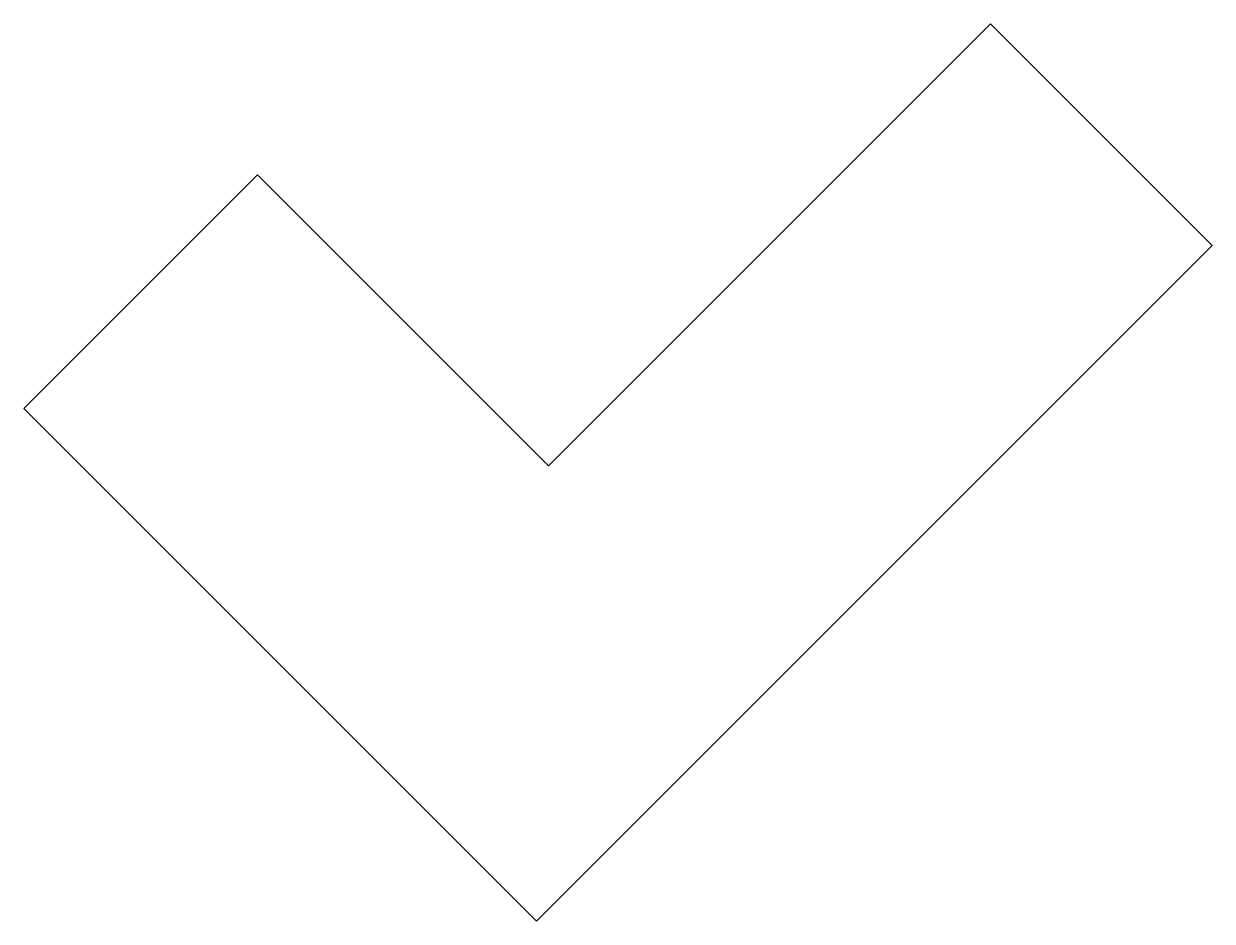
# Model space of a CAD drawing. Header units: metres. Extents: x -1516 to 1998, y 0 to 2654.
import ezdxf

# ---------------------------------------------------------------- set-up
doc = ezdxf.new("R2010")
doc.units = ezdxf.units.M
doc.layers.add('building_outline', color=7, linetype='Continuous')

msp = doc.modelspace()

# ---------------------------------------------------------------- linework, layer by layer
at = {"layer": 'building_outline'}
msp.add_lwpolyline([(1342.9, 2653.7), (1998.3, 1998.3), (0, 0), (-1516.4, 1516.4), (-825.6, 2207.2), (35.4, 1346.2)], close=True, dxfattribs=at)

doc.saveas('drawing.dxf')
